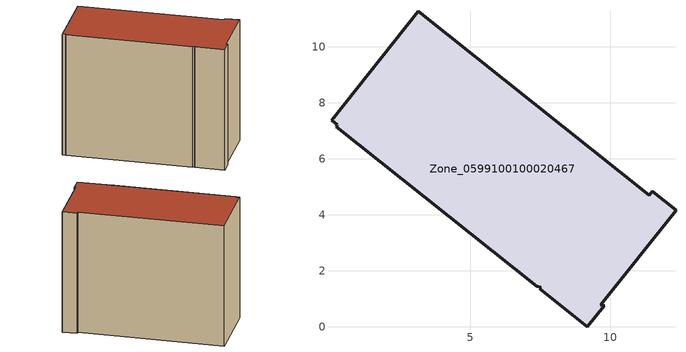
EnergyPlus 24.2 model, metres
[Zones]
Zone_0599100100020467
 floor ground (C_G): 3.15,11.26 11.4,4.69 11.51,4.83 12.36,4.15 9.67,0.78 9.79,0.75 9.19,0 7.49,1.35 7.52,1.4 7.38,1.44 0.21,7.15 0.26,7.21 0.05,7.37 z0.51
 wall outside (C_F): 7.49,1.35 9.19,0 9.79,0.75 9.67,0.78 12.36,4.15 11.51,4.83 11.4,4.69 3.15,11.26 0.05,7.37 0.26,7.21 0.21,7.15 7.38,1.44 7.52,1.4 7.49,1.35 z0.51:9.77
 roof outside (C_R): 9.67,0.78 12.36,4.15 11.51,4.83 11.4,4.69 3.15,11.26 0.05,7.37 0.26,7.21 0.21,7.15 7.38,1.44 7.52,1.4 7.49,1.35 9.19,0 9.79,0.75 z9.77
[BUILDING]
Pand.0599100100020467: North Axis=0; Terrain=City; Loads Convergence Tolerance Value=0.04; Temperature Convergence Tolerance Value=0.4; Solar Distribution=FullExterior; Maximum Number of Warmup Days=25; Minimum Number of Warmup Days=1
[Site:Location]
Rotterdam.The.Hague.AP_ZH_NLD Design_Conditions: Latitude=51.96; Longitude=4.45; Time Zone=1; Elevation=-4.5
[SITE:GROUNDTEMPERATURE:BUILDINGSURFACE]
18, 18, 18, 18, 18, 18, 18, 18, 18, 18, 18, 18
[MATERIAL] Thermal Absorptance=0.9; Solar Absorptance=0.7; Visible Absorptance=0.7
Name | Roughness | Thickness | Conductivity | Density | Specific Heat
G.TC.2015-2018 | MediumSmooth | 0.15 | 0.0428571 | 540 | 1210
F.TC.2015-2018 | Rough | 0.3 | 0.0666667 | 1920 | 840
R.TC.2015-2018 | MediumRough | 0.2 | 0.0333333 | 1500 | 1000
[CONSTRUCTION]
C_G: G.TC.2015-2018
C_F: F.TC.2015-2018
C_R: R.TC.2015-2018
[ZONE]
Zone_0599100100020467: Type=1; Multiplier=1; Ceiling Height=Autocalculate; Volume=Autocalculate; Floor Area=autocalculate; Part of Total Floor Area=Yes
[ZONEINFILTRATION:DESIGNFLOWRATE]
Infil_Zone_0599100100020467: Zone or ZoneList or Space or SpaceList=Zone_0599100100020467; Schedule=AlwaysOn; Design Flow Rate Calculation Method=Flow/Area; Flow Rate per Floor Area=0.0015; Constant Term Coefficient=1; Temperature Term Coefficient=0; Velocity Term Coefficient=0; Velocity Squared Term Coefficient=0
[HVACTEMPLATE:ZONE:IDEALLOADSAIRSYSTEM]
Zone_0599100100020467: Maximum Heating Supply Air Temperature=50; Minimum Cooling Supply Air Temperature=13; Maximum Heating Supply Air Humidity Ratio=0.0156; Minimum Cooling Supply Air Humidity Ratio=0.0077; Heating Limit=NoLimit; Cooling Limit=NoLimit; Dehumidification Control Type=ConstantSensibleHeatRatio; Cooling Sensible Heat Ratio=0.7; Dehumidification Setpoint=60; Humidification Control Type=None; Humidification Setpoint=30; Outdoor Air Method=None; Outdoor Air Flow Rate per Person=0.00944; Outdoor Air Flow Rate per Zone Floor Area=0; Outdoor Air Flow Rate per Zone=0; Demand Controlled Ventilation Type=None; Outdoor Air Economizer Type=NoEconomizer; Heat Recovery Type=None; Sensible Heat Recovery Effectiveness=0.7; Latent Heat Recovery Effectiveness=0.65
[ZONECONTROL:THERMOSTAT]
ThermostatControl_Zone_0599100100020467: Zone or ZoneList=Zone_0599100100020467; Control Type Schedule=DualSetpointControlType; Control 1=Thermostat_Zone_0599100100020467; Temperature Difference Between Cutout And Setpoint=0
[THERMOSTATSETPOINT:DUALSETPOINT]
Thermostat_Zone_0599100100020467: Heating Setpoint Temperature Schedule=HeatingSetpoint_Zone_0599100100020467; Cooling Setpoint Temperature Schedule=CoolingSetpoint_Zone_0599100100020467
[SCHEDULE:COMPACT]
HeatingSetpoint_Zone_0599100100020467: Through: 12/31, For: AllDays, Until: 24:00, 21
CoolingSetpoint_Zone_0599100100020467: Through: 12/31, For: AllDays, Until: 24:00, 24
DualSetpointControlType: Through: 12/31, For: AllDays, Until: 24:00, 4
AlwaysOn: Through: 12/31, For: AllDays, Until: 24:00, 1
